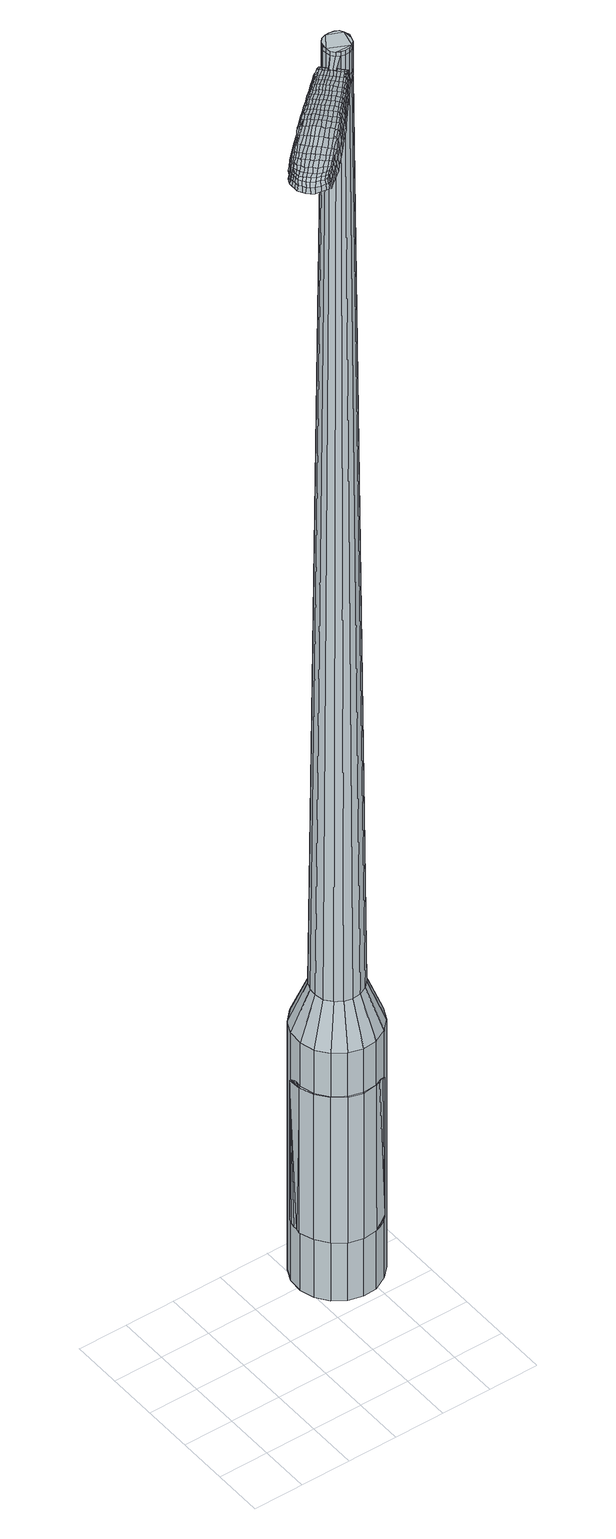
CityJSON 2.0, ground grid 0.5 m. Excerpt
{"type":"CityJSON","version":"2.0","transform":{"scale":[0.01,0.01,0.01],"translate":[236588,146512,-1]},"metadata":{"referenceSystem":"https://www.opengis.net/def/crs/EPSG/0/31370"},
"CityObjects":{
"object1":{"type":"GenericCityObject","attributes":{"cluster":516,"mean_distance_to_centroid":0.26,"new_centroid_x":236589.87,"new_centroid_y":146513.52,"mean_distance_to_camera":9.13,"H1":10.34,"H2":9.32,"Z_final":113.52,"cluster2":-1,"proj_x":236587.18,"proj_y":146510.88,"id_line":33895,"bearing_l":315.51,"distance":3.78,"orientation":"right","G_obj":225.51},"geometry":[{"type":"MultiSurface","lod":"2","boundaries":[[[0,1,2,3]],[[1,4,5,2]],[[4,6,7,5]],[[6,8,9,7]],[[8,10,11,9]],[[10,12,13,11]],[[12,14,15,13]],[[14,16,17,15]],[[16,18,19,17]],[[18,20,21,19]],[[20,22,23,21]],[[22,24,25,23]],[[24,26,27,25]],[[26,28,29,27]],[[28,30,31,29]],[[30,32,33,31]],[[32,34,35,33]],[[34,0,3,35]],[[36,37,38,39]],[[38,40,41,42]],[[41,43,42]],[[42,44,45,46]],[[45,47,46]],[[46,48,49,50]],[[49,51,50]],[[42,46,50,38]],[[50,52,39,38]],[[53,36,39]],[[2,5,7,35]],[[7,9,11,15]],[[11,13,15]],[[15,17,19,23]],[[19,21,23]],[[23,25,27,31]],[[27,29,31]],[[15,23,31,7]],[[31,33,35,7]],[[3,2,35]],[[1,0,54,55]],[[0,34,56,54]],[[34,32,57,56]],[[32,30,58,57]],[[30,28,59,58]],[[28,26,60,59]],[[26,24,61,60]],[[24,22,62,61]],[[22,20,63,62]],[[20,18,64,63]],[[18,16,65,64]],[[16,14,66,65]],[[14,12,67,66]],[[12,10,68,67]],[[10,8,69,68]],[[8,6,70,69]],[[6,4,71,70]],[[4,1,55,71]],[[55,54,72,73]],[[54,56,74,72]],[[56,57,75,74]],[[57,58,76,75]],[[58,59,77,76]],[[59,60,78,77]],[[60,61,79,78]],[[61,62,80,79]],[[62,63,81,80]],[[63,64,82,81]],[[64,65,83,82]],[[65,66,84,83]],[[66,67,85,84]],[[67,68,86,85]],[[68,69,87,86]],[[69,70,88,87]],[[70,71,89,88]],[[71,55,73,89]],[[90,91,92,93]],[[74,94,91,90]],[[75,95,94,74]],[[96,97,95,75]],[[98,99,97,96]],[[100,101,99,98]],[[79,102,101,100]],[[103,104,102,79]],[[81,105,104,103]],[[106,107,105,81]],[[83,108,107,106]],[[84,109,108,83]],[[110,111,109,84]],[[112,113,111,110]],[[114,115,113,112]],[[116,117,115,114]],[[89,118,117,116]],[[93,92,118,89]],[[119,120,121,122]],[[123,119,122,124]],[[125,123,124,126]],[[127,125,126,128]],[[129,127,128,130]],[[131,129,130,132]],[[133,131,132,134]],[[135,133,134,136]],[[137,135,136,138]],[[139,137,138,140]],[[141,139,140,142]],[[143,141,142,144]],[[145,143,144,146]],[[147,145,146,148]],[[149,147,148,150]],[[151,149,150,152]],[[73,72,90,93]],[[72,74,90]],[[76,96,75]],[[76,77,98,96]],[[77,78,100,98]],[[78,79,100]],[[80,103,79]],[[80,81,103]],[[82,106,81]],[[82,83,106]],[[85,110,84]],[[85,86,112,110]],[[86,87,114,112]],[[87,88,116,114]],[[88,89,116]],[[73,93,89]],[[153,154,92,91]],[[154,118,92]],[[155,117,118]],[[155,156,115,117]],[[156,157,113,115]],[[157,158,111,113]],[[158,109,111]],[[159,107,108]],[[159,105,107]],[[160,104,105]],[[160,102,104]],[[161,101,102]],[[161,162,99,101]],[[162,163,97,99]],[[163,95,97]],[[153,91,94]],[[39,52,151,164]],[[154,153,165,152]],[[53,39,164,120]],[[153,94,121,165]],[[36,53,120,119]],[[94,95,122,121]],[[37,36,119,123]],[[95,163,124,122]],[[38,37,123,125]],[[163,162,126,124]],[[40,38,125,127]],[[162,161,128,126]],[[41,40,127,129]],[[161,102,130,128]],[[43,41,129,131]],[[102,160,132,130]],[[42,43,131,133]],[[160,105,134,132]],[[44,42,133,135]],[[105,159,136,134]],[[45,44,135,137]],[[159,108,138,136]],[[47,45,137,139]],[[108,109,140,138]],[[46,47,139,141]],[[109,158,142,140]],[[48,46,141,143]],[[158,157,144,142]],[[49,48,143,145]],[[157,156,146,144]],[[51,49,145,147]],[[156,155,148,146]],[[50,51,147,149]],[[155,118,150,148]],[[52,50,149,151]],[[118,154,152,150]],[[151,152,166,167]],[[152,165,168,166]],[[165,121,169,168]],[[121,120,170,169]],[[120,164,171,170]],[[164,151,167,171]],[[172,173,174,175]],[[176,172,175,177]],[[172,176,178,179]],[[173,172,179,180]],[[181,182,183,184]],[[185,181,184,186]],[[181,185,187,188]],[[182,181,188,189]],[[190,191,192,193]],[[194,190,193,195]],[[190,194,196,197]],[[191,190,197,198]],[[199,200,201,202]],[[203,199,202,204]],[[199,203,205,206]],[[200,199,206,207]],[[208,209,210,211]],[[212,208,211,213]],[[208,212,214,215]],[[209,208,215,216]],[[217,218,219,220]],[[221,217,220,222]],[[217,221,223,224]],[[218,217,224,225]],[[226,227,228,229]],[[218,226,229,219]],[[226,218,225,230]],[[227,226,230,231]],[[232,233,234,235]],[[227,232,235,228]],[[232,227,231,236]],[[233,232,236,237]],[[238,176,177,239]],[[233,238,239,234]],[[238,233,237,240]],[[176,238,240,178]],[[241,242,243,244]],[[245,241,244,246]],[[241,245,247,248]],[[242,241,248,249]],[[250,251,252,253]],[[242,250,253,243]],[[250,242,249,254]],[[251,250,254,255]],[[256,257,258,259]],[[251,256,259,252]],[[256,251,255,260]],[[257,256,260,261]],[[262,263,264,265]],[[257,262,265,258]],[[262,257,261,266]],[[263,262,266,267]],[[268,173,180,269]],[[263,268,269,264]],[[268,263,267,270]],[[173,268,270,174]],[[271,272,273,274]],[[275,271,274,276]],[[271,275,277,278]],[[272,271,278,279]],[[280,281,282,283]],[[272,280,283,273]],[[280,272,279,284]],[[281,280,284,285]],[[286,287,288,289]],[[281,286,289,282]],[[286,281,285,290]],[[287,286,290,291]],[[292,185,186,293]],[[287,292,293,288]],[[292,287,291,294]],[[185,292,294,187]],[[295,296,297,298]],[[299,295,298,300]],[[295,299,301,302]],[[296,295,302,303]],[[304,305,306,307]],[[296,304,307,297]],[[304,296,303,308]],[[305,304,308,309]],[[310,311,312,313]],[[305,310,313,306]],[[310,305,309,314]],[[311,310,314,315]],[[316,317,318,319]],[[311,316,319,312]],[[316,311,315,320]],[[317,316,320,321]],[[322,182,189,323]],[[317,322,323,318]],[[322,317,321,324]],[[182,322,324,183]],[[325,211,210,326]],[[327,325,326,328]],[[325,327,329,330]],[[211,325,330,213]],[[331,327,328,332]],[[333,331,332,334]],[[331,333,335,336]],[[327,331,336,329]],[[337,333,334,338]],[[339,337,338,340]],[[337,339,341,342]],[[333,337,342,335]],[[343,339,340,344]],[[345,343,344,346]],[[343,345,347,348]],[[339,343,348,341]],[[349,345,346,350]],[[200,349,350,201]],[[349,200,207,351]],[[345,349,351,347]],[[352,353,198,197]],[[354,352,197,196]],[[352,354,355,356]],[[353,352,356,357]],[[358,359,357,356]],[[360,358,356,355]],[[358,360,361,362]],[[359,358,362,363]],[[364,365,363,362]],[[366,364,362,361]],[[364,366,367,368]],[[365,364,368,369]],[[370,371,369,368]],[[372,370,368,367]],[[370,372,205,203]],[[371,370,203,204]],[[373,374,375,376]],[[275,373,376,277]],[[373,275,276,377]],[[374,373,377,378]],[[379,194,195,380]],[[374,379,380,375]],[[379,374,378,381]],[[194,379,381,196]],[[382,383,384,385]],[[221,382,385,223]],[[382,221,222,386]],[[383,382,386,387]],[[388,389,390,391]],[[383,388,391,384]],[[388,383,387,392]],[[389,388,392,393]],[[394,191,198,395]],[[389,394,395,390]],[[394,389,393,396]],[[191,394,396,192]],[[397,398,399,400]],[[179,397,400,180]],[[397,179,178,401]],[[398,397,401,402]],[[403,404,405,406]],[[398,403,406,399]],[[403,398,402,407]],[[404,403,407,408]],[[409,202,201,410]],[[404,409,410,405]],[[409,404,408,411]],[[202,409,411,204]],[[412,413,414,415]],[[184,412,415,186]],[[412,184,183,416]],[[413,412,416,417]],[[418,206,205,419]],[[413,418,419,414]],[[418,413,417,420]],[[206,418,420,207]],[[421,422,423,424]],[[299,421,424,301]],[[421,299,300,425]],[[422,421,425,426]],[[427,212,213,428]],[[422,427,428,423]],[[427,422,426,429]],[[212,427,429,214]],[[430,431,432,433]],[[245,430,433,247]],[[430,245,246,434]],[[431,430,434,435]],[[436,437,438,439]],[[431,436,439,432]],[[436,431,435,440]],[[437,436,440,441]],[[442,209,216,443]],[[437,442,443,438]],[[442,437,441,444]],[[209,442,444,210]],[[445,446,435,434]],[[244,445,434,246]],[[445,244,243,447]],[[446,445,447,448]],[[449,450,441,440]],[[446,449,440,435]],[[449,446,448,451]],[[450,449,451,452]],[[453,326,210,444]],[[450,453,444,441]],[[453,450,452,454]],[[326,453,454,328]],[[455,456,457,458]],[[302,455,458,303]],[[455,302,301,424]],[[456,455,424,423]],[[459,330,329,460]],[[456,459,460,457]],[[459,456,423,428]],[[330,459,428,213]],[[461,462,448,447]],[[253,461,447,243]],[[461,253,252,463]],[[462,461,463,464]],[[465,466,452,451]],[[462,465,451,448]],[[465,462,464,467]],[[466,465,467,468]],[[469,332,328,454]],[[466,469,454,452]],[[469,466,468,470]],[[332,469,470,334]],[[471,472,473,474]],[[308,471,474,309]],[[471,308,303,458]],[[472,471,458,457]],[[475,336,335,476]],[[472,475,476,473]],[[475,472,457,460]],[[336,475,460,329]],[[477,478,464,463]],[[259,477,463,252]],[[477,259,258,479]],[[478,477,479,480]],[[481,482,468,467]],[[478,481,467,464]],[[481,478,480,483]],[[482,481,483,484]],[[485,338,334,470]],[[482,485,470,468]],[[485,482,484,486]],[[338,485,486,340]],[[487,488,489,490]],[[314,487,490,315]],[[487,314,309,474]],[[488,487,474,473]],[[491,342,341,492]],[[488,491,492,489]],[[491,488,473,476]],[[342,491,476,335]],[[493,494,480,479]],[[265,493,479,258]],[[493,265,264,495]],[[494,493,495,496]],[[497,498,484,483]],[[494,497,483,480]],[[497,494,496,499]],[[498,497,499,500]],[[501,344,340,486]],[[498,501,486,484]],[[501,498,500,502]],[[344,501,502,346]],[[503,504,505,506]],[[320,503,506,321]],[[503,320,315,490]],[[504,503,490,489]],[[507,348,347,508]],[[504,507,508,505]],[[507,504,489,492]],[[348,507,492,341]],[[509,510,496,495]],[[269,509,495,264]],[[509,269,180,400]],[[510,509,400,399]],[[511,512,500,499]],[[510,511,499,496]],[[511,510,399,406]],[[512,511,406,405]],[[513,350,346,502]],[[512,513,502,500]],[[513,512,405,410]],[[350,513,410,201]],[[514,515,417,416]],[[324,514,416,183]],[[514,324,321,506]],[[515,514,506,505]],[[516,351,207,420]],[[515,516,420,417]],[[516,515,505,508]],[[351,516,508,347]],[[517,518,378,377]],[[274,517,377,276]],[[517,274,273,519]],[[518,517,519,520]],[[521,354,196,381]],[[518,521,381,378]],[[521,518,520,522]],[[354,521,522,355]],[[523,524,525,526]],[[224,523,526,225]],[[523,224,223,385]],[[524,523,385,384]],[[527,528,529,530]],[[524,527,530,525]],[[527,524,384,391]],[[528,527,391,390]],[[531,353,357,532]],[[528,531,532,529]],[[531,528,390,395]],[[353,531,395,198]],[[533,534,520,519]],[[283,533,519,273]],[[533,283,282,535]],[[534,533,535,536]],[[537,360,355,522]],[[534,537,522,520]],[[537,534,536,538]],[[360,537,538,361]],[[539,540,541,542]],[[230,539,542,231]],[[539,230,225,526]],[[540,539,526,525]],[[543,544,545,546]],[[540,543,546,541]],[[543,540,525,530]],[[544,543,530,529]],[[547,359,363,548]],[[544,547,548,545]],[[547,544,529,532]],[[359,547,532,357]],[[549,550,536,535]],[[289,549,535,282]],[[549,289,288,551]],[[550,549,551,552]],[[553,366,361,538]],[[550,553,538,536]],[[553,550,552,554]],[[366,553,554,367]],[[555,556,557,558]],[[236,555,558,237]],[[555,236,231,542]],[[556,555,542,541]],[[559,560,561,562]],[[556,559,562,557]],[[559,556,541,546]],[[560,559,546,545]],[[563,365,369,564]],[[560,563,564,561]],[[563,560,545,548]],[[365,563,548,363]],[[565,566,552,551]],[[293,565,551,288]],[[565,293,186,415]],[[566,565,415,414]],[[567,372,367,554]],[[566,567,554,552]],[[567,566,414,419]],[[372,567,419,205]],[[568,569,402,401]],[[240,568,401,178]],[[568,240,237,558]],[[569,568,558,557]],[[570,571,408,407]],[[569,570,407,402]],[[570,569,557,562]],[[571,570,562,561]],[[572,371,204,411]],[[571,572,411,408]],[[572,571,561,564]],[[371,572,564,369]],[[573,574,575,576]],[[576,575,577,578]],[[579,577,575,580]],[[580,575,574,581]],[[582,583,584,585]],[[585,584,586,587]],[[588,586,584,589]],[[589,584,583,590]],[[591,592,593,594]],[[594,593,595,596]],[[597,595,593,598]],[[598,593,592,599]],[[600,601,602,603]],[[603,602,604,605]],[[606,604,602,607]],[[607,602,601,608]],[[609,610,611,612]],[[612,611,613,614]],[[615,613,611,616]],[[616,611,610,617]],[[618,619,620,621]],[[621,620,622,623]],[[624,622,620,625]],[[625,620,619,626]],[[627,628,629,630]],[[630,629,619,618]],[[626,619,629,631]],[[631,629,628,632]],[[633,634,635,636]],[[636,635,628,627]],[[632,628,635,637]],[[637,635,634,638]],[[578,577,639,640]],[[640,639,634,633]],[[638,634,639,641]],[[641,639,577,579]],[[642,643,644,645]],[[645,644,646,647]],[[648,646,644,649]],[[649,644,643,650]],[[651,652,653,654]],[[654,653,643,642]],[[650,643,653,655]],[[655,653,652,656]],[[657,658,659,660]],[[660,659,652,651]],[[656,652,659,661]],[[661,659,658,662]],[[663,664,665,666]],[[666,665,658,657]],[[662,658,665,667]],[[667,665,664,668]],[[581,574,669,670]],[[670,669,664,663]],[[668,664,669,671]],[[671,669,574,573]],[[672,673,674,675]],[[675,674,676,677]],[[678,676,674,679]],[[679,674,673,680]],[[681,682,683,684]],[[684,683,673,672]],[[680,673,683,685]],[[685,683,682,686]],[[687,688,689,690]],[[690,689,682,681]],[[686,682,689,691]],[[691,689,688,692]],[[587,586,693,694]],[[694,693,688,687]],[[692,688,693,695]],[[695,693,586,588]],[[696,697,698,699]],[[699,698,700,701]],[[702,700,698,703]],[[703,698,697,704]],[[705,706,707,708]],[[708,707,697,696]],[[704,697,707,709]],[[709,707,706,710]],[[711,712,713,714]],[[714,713,706,705]],[[710,706,713,715]],[[715,713,712,716]],[[717,718,719,720]],[[720,719,712,711]],[[716,712,719,721]],[[721,719,718,722]],[[590,583,723,724]],[[724,723,718,717]],[[722,718,723,725]],[[725,723,583,582]],[[609,612,726,727]],[[727,726,728,729]],[[730,728,726,731]],[[731,726,612,614]],[[729,728,732,733]],[[733,732,734,735]],[[736,734,732,737]],[[737,732,728,730]],[[735,734,738,739]],[[739,738,740,741]],[[742,740,738,743]],[[743,738,734,736]],[[741,740,744,745]],[[745,744,746,747]],[[748,746,744,749]],[[749,744,740,742]],[[747,746,750,751]],[[751,750,601,600]],[[608,601,750,752]],[[752,750,746,748]],[[599,753,754,598]],[[598,754,755,597]],[[756,755,754,757]],[[757,754,753,758]],[[758,759,760,757]],[[757,760,761,756]],[[762,761,760,763]],[[763,760,759,764]],[[764,765,766,763]],[[763,766,767,762]],[[768,767,766,769]],[[769,766,765,770]],[[770,771,772,769]],[[769,772,773,768]],[[606,773,772,604]],[[604,772,771,605]],[[774,775,776,777]],[[777,776,676,678]],[[677,676,776,778]],[[778,776,775,779]],[[596,595,780,781]],[[781,780,775,774]],[[779,775,780,782]],[[782,780,595,597]],[[783,784,785,786]],[[786,785,622,624]],[[623,622,785,787]],[[787,785,784,788]],[[789,790,791,792]],[[792,791,784,783]],[[788,784,791,793]],[[793,791,790,794]],[[599,592,795,796]],[[796,795,790,789]],[[794,790,795,797]],[[797,795,592,591]],[[798,799,800,801]],[[801,800,580,581]],[[579,580,800,802]],[[802,800,799,803]],[[804,805,806,807]],[[807,806,799,798]],[[803,799,806,808]],[[808,806,805,809]],[[600,603,810,811]],[[811,810,805,804]],[[809,805,810,812]],[[812,810,603,605]],[[813,814,815,816]],[[816,815,585,587]],[[582,585,815,817]],[[817,815,814,818]],[[606,607,819,820]],[[820,819,814,813]],[[818,814,819,821]],[[821,819,607,608]],[[822,823,824,825]],[[825,824,700,702]],[[701,700,824,826]],[[826,824,823,827]],[[614,613,828,829]],[[829,828,823,822]],[[827,823,828,830]],[[830,828,613,615]],[[831,832,833,834]],[[834,833,646,648]],[[647,646,833,835]],[[835,833,832,836]],[[837,838,839,840]],[[840,839,832,831]],[[836,832,839,841]],[[841,839,838,842]],[[617,610,843,844]],[[844,843,838,837]],[[842,838,843,845]],[[845,843,610,609]],[[836,846,835]],[[835,846,645,647]],[[642,645,846,847]],[[842,848,849,841]],[[841,849,846,836]],[[847,846,849,850]],[[850,849,848,851]],[[609,727,852,845]],[[845,852,848,842]],[[851,848,852,853]],[[853,852,727,729]],[[854,855,856,857]],[[857,856,703,704]],[[702,703,856,825]],[[825,856,855,822]],[[730,731,858,859]],[[859,858,855,854]],[[822,855,858,829]],[[829,858,731,614]],[[860,861,847]],[[847,861,654,642]],[[651,654,861,862]],[[861,860,862]],[[851,863,864,850]],[[850,864,860,847]],[[862,860,864,865]],[[865,864,863,866]],[[729,733,867,853]],[[853,867,863,851]],[[866,863,867,868]],[[868,867,733,735]],[[869,870,871,872]],[[872,871,709,710]],[[704,709,871,857]],[[857,871,870,854]],[[736,737,873,874]],[[874,873,870,869]],[[854,870,873,859]],[[859,873,737,730]],[[875,876,862]],[[862,876,660,651]],[[657,660,876,877]],[[877,876,875,878]],[[866,879,880,865]],[[865,880,875,862]],[[878,875,880,881]],[[881,880,879,882]],[[735,739,883,868]],[[868,883,879,866]],[[882,879,883,884]],[[884,883,739,741]],[[885,886,887,888]],[[888,887,715,716]],[[710,715,887,872]],[[872,887,886,869]],[[742,743,889,890]],[[890,889,886,885]],[[869,886,889,874]],[[874,889,743,736]],[[878,891,892,877]],[[877,892,666,657]],[[663,666,892,893]],[[893,892,891,894]],[[882,895,896,881]],[[881,896,891,878]],[[894,891,896,897]],[[897,896,895,898]],[[741,745,899,884]],[[884,899,895,882]],[[898,895,899,900]],[[900,899,745,747]],[[901,902,903,904]],[[904,903,721,722]],[[716,721,903,888]],[[888,903,902,885]],[[748,749,905,906]],[[906,905,902,901]],[[885,902,905,890]],[[890,905,749,742]],[[894,907,908,893]],[[893,908,670,663]],[[581,670,908,801]],[[801,908,907,798]],[[898,909,910,897]],[[897,910,907,894]],[[798,907,910,807]],[[807,910,909,804]],[[747,751,911,900]],[[900,911,909,898]],[[804,909,911,811]],[[811,911,751,600]],[[818,912,913,817]],[[817,913,725,582]],[[722,725,913,904]],[[904,913,912,901]],[[608,752,914,821]],[[821,914,912,818]],[[901,912,914,906]],[[906,914,752,748]],[[779,915,916,778]],[[778,916,675,677]],[[672,675,916,917]],[[917,916,915,918]],[[597,755,919,782]],[[782,919,915,779]],[[918,915,919,920]],[[920,919,755,756]],[[921,922,923,924]],[[924,923,625,626]],[[624,625,923,786]],[[786,923,922,783]],[[925,926,927,928]],[[928,927,922,921]],[[783,922,927,792]],[[792,927,926,789]],[[758,753,929,930]],[[930,929,926,925]],[[789,926,929,796]],[[796,929,753,599]],[[918,931,932,917]],[[917,932,684,672]],[[681,684,932,933]],[[933,932,931,934]],[[756,761,935,920]],[[920,935,931,918]],[[934,931,935,936]],[[936,935,761,762]],[[937,938,939,940]],[[940,939,631,632]],[[626,631,939,924]],[[924,939,938,921]],[[941,942,943,944]],[[944,943,938,937]],[[921,938,943,928]],[[928,943,942,925]],[[764,759,945,946]],[[946,945,942,941]],[[925,942,945,930]],[[930,945,759,758]],[[934,947,948,933]],[[933,948,690,681]],[[687,690,948,949]],[[949,948,947,950]],[[762,767,951,936]],[[936,951,947,934]],[[950,947,951,952]],[[952,951,767,768]],[[953,954,955,956]],[[956,955,637,638]],[[632,637,955,940]],[[940,955,954,937]],[[957,958,959,960]],[[960,959,954,953]],[[937,954,959,944]],[[944,959,958,941]],[[770,765,961,962]],[[962,961,958,957]],[[941,958,961,946]],[[946,961,765,764]],[[950,963,964,949]],[[949,964,694,687]],[[587,694,964,816]],[[816,964,963,813]],[[768,773,965,952]],[[952,965,963,950]],[[813,963,965,820]],[[820,965,773,606]],[[803,966,967,802]],[[802,967,641,579]],[[638,641,967,956]],[[956,967,966,953]],[[809,968,969,808]],[[808,969,966,803]],[[953,966,969,960]],[[960,969,968,957]],[[605,771,970,812]],[[812,970,968,809]],[[957,968,970,962]],[[962,970,771,770]],[[573,576,175,174]],[[576,578,177,175]],[[588,589,188,187]],[[589,590,189,188]],[[591,594,193,192]],[[594,596,195,193]],[[615,616,215,214]],[[616,617,216,215]],[[618,621,220,219]],[[621,623,222,220]],[[627,630,229,228]],[[630,618,219,229]],[[633,636,235,234]],[[636,627,228,235]],[[578,640,239,177]],[[640,633,234,239]],[[648,649,248,247]],[[649,650,249,248]],[[650,655,254,249]],[[655,656,255,254]],[[656,661,260,255]],[[661,662,261,260]],[[662,667,266,261]],[[667,668,267,266]],[[668,671,270,267]],[[671,573,174,270]],[[678,679,278,277]],[[679,680,279,278]],[[680,685,284,279]],[[685,686,285,284]],[[686,691,290,285]],[[691,692,291,290]],[[692,695,294,291]],[[695,588,187,294]],[[696,699,298,297]],[[699,701,300,298]],[[705,708,307,306]],[[708,696,297,307]],[[711,714,313,312]],[[714,705,306,313]],[[717,720,319,318]],[[720,711,312,319]],[[590,724,323,189]],[[724,717,318,323]],[[774,777,376,375]],[[777,678,277,376]],[[596,781,380,195]],[[781,774,375,380]],[[623,787,386,222]],[[787,788,387,386]],[[788,793,392,387]],[[793,794,393,392]],[[794,797,396,393]],[[797,591,192,396]],[[701,826,425,300]],[[826,827,426,425]],[[827,830,429,426]],[[830,615,214,429]],[[831,834,433,432]],[[834,648,247,433]],[[837,840,439,438]],[[840,831,432,439]],[[617,844,443,216]],[[844,837,438,443]],[[971,972,973,974]],[[975,976,974,973]],[[977,978,979,980]],[[981,982,983,984]],[[972,985,986,973]],[[987,975,973,986]],[[988,977,980,989]],[[990,991,982,981]],[[985,992,993,986]],[[993,994,987,986]],[[995,988,989,996]],[[997,991,990,998]],[[992,999,1000,993]],[[1000,1001,994,993]],[[1002,995,996,1003]],[[1004,997,998,1005]],[[1006,1007,1008,1009]],[[1010,1011,1007,1006]],[[1010,1012,1013,1011]],[[1012,1014,1015,1013]],[[1016,1017,1018,1019]],[[1020,1021,1017,1016]],[[1022,1023,1021,1020]],[[1024,1025,1023,1022]],[[1019,1008,1007,1016]],[[1016,1007,1011,1020]],[[1011,1013,1022,1020]],[[1013,1015,1024,1022]],[[980,979,976,975]],[[989,980,975,987]],[[994,996,989,987]],[[1001,1003,996,994]],[[981,984,978,977]],[[990,981,977,988]],[[998,990,988,995]],[[1005,998,995,1002]],[[982,1006,1009,983]],[[991,1010,1006,982]],[[1012,1010,991,997]],[[1014,1012,997,1004]],[[1026,1027,1028,1029]],[[1028,1030,1031,1032]],[[1028,1032,1033,1034]],[[1028,1034,1029]],[[1035,1026,1029,1036]],[[1037,1036,1029,1038]],[[1039,1038,1029]],[[1040,1028,1027,1041]],[[1042,1040,1041,1043]],[[1044,1042,1043,1045]],[[1046,1044,1045,1047]],[[1048,1046,1047,1049]],[[1049,1050,1051,1052]],[[1049,1052,1053,1054]],[[1049,1054,1055,1056]],[[1055,1057,1058,1059]],[[1055,1059,1060,1061]],[[1055,1061,1056]],[[1049,1056,1048]],[[1062,1063,1027,1026]],[[1064,1065,1030,1028]],[[1066,1067,1039,1029]],[[1063,1068,1041,1027]],[[1069,1064,1028,1040]],[[1068,1070,1043,1041]],[[1071,1069,1040,1042]],[[1070,1072,1045,1043]],[[1073,1071,1042,1044]],[[1072,1074,1047,1045]],[[1075,1073,1044,1046]],[[1074,1076,1049,1047]],[[1077,1075,1046,1048]],[[1076,1078,1050,1049]],[[1079,1080,1057,1055]],[[1081,1077,1048,1056]],[[1051,1050,1078,1082]],[[1052,1051,1082,1083]],[[1053,1052,1083,1084]],[[1054,1053,1084,1085]],[[1055,1054,1085,1079]],[[1086,1062,1026,1035]],[[1087,1086,1035,1036]],[[1088,1087,1036,1037]],[[1089,1088,1037,1038]],[[1067,1089,1038,1039]],[[1031,1030,1065,1090]],[[1058,1057,1080,1091]],[[1032,1031,1090,1092]],[[1033,1032,1092,1093]],[[1034,1033,1093,1094]],[[1029,1034,1094,1066]],[[1059,1058,1091,1095]],[[1060,1059,1095,1096]],[[1061,1060,1096,1097]],[[1056,1061,1097,1081]]]}]}
},
"vertices":[
[158,120,384],[149,132,384],[149,132,96],[158,120,96],[145,146,384],[145,146,96],[146,161,384],[146,161,96],[152,174,384],[152,174,96],[163,185,384],[163,185,96],[176,191,384],[176,191,96],[190,192,384],[190,192,96],[205,189,384],[205,189,96],[217,180,384],[217,180,96],[225,168,384],[225,168,96],[229,154,384],[229,154,96],[228,139,384],[228,139,96],[222,126,384],[222,126,96],[212,116,384],[212,116,96],[198,109,384],[198,109,96],[184,108,384],[184,108,96],[170,112,384],[170,112,96],[186,137,1524],[191,137,1524],[195,139,1524],[178,140,1524],[198,142,1524],[200,147,1524],[199,156,1524],[201,151,1524],[197,160,1524],[193,162,1524],[184,163,1524],[188,163,1524],[179,161,1524],[176,158,1524],[174,149,1524],[174,153,1524],[175,144,1524],[182,138,1524],[170,132,429],[164,139,429],[177,127,429],[185,125,429],[194,126,429],[202,130,429],[208,136,429],[212,144,429],[212,152,429],[210,161,429],[205,168,429],[198,173,429],[189,175,429],[180,174,429],[173,171,429],[166,164,429],[163,156,429],[162,148,429],[178,140,1483],[175,144,1483],[182,138,1483],[186,137,1483],[191,137,1483],[195,139,1483],[198,142,1483],[200,147,1483],[201,151,1483],[199,156,1483],[197,160,1483],[193,162,1483],[188,163,1483],[184,163,1483],[179,161,1483],[176,158,1483],[174,153,1483],[174,149,1483],[178,141,1483],[178,141,1485],[176,145,1485],[176,145,1483],[182,138,1485],[186,137,1485],[191,138,1483],[191,138,1485],[195,140,1483],[195,140,1485],[198,143,1483],[198,143,1485],[200,147,1485],[200,151,1483],[200,151,1485],[199,156,1485],[196,159,1483],[196,159,1485],[193,162,1485],[188,163,1485],[184,162,1483],[184,162,1485],[180,161,1483],[180,161,1485],[177,157,1483],[177,157,1485],[175,153,1483],[175,153,1485],[174,149,1485],[186,137,1519],[182,138,1519],[182,138,1493],[186,137,1493],[191,137,1519],[191,137,1493],[195,139,1519],[195,139,1493],[198,142,1519],[198,142,1493],[200,147,1519],[200,147,1493],[201,151,1519],[201,151,1493],[199,156,1519],[199,156,1493],[197,160,1519],[197,160,1493],[193,162,1519],[193,162,1493],[188,163,1519],[188,163,1493],[184,163,1519],[184,163,1493],[179,161,1519],[179,161,1493],[176,158,1519],[176,158,1493],[174,153,1519],[174,153,1493],[174,149,1519],[174,149,1493],[175,144,1519],[175,144,1493],[178,140,1485],[175,144,1485],[174,153,1485],[176,158,1485],[179,161,1485],[184,163,1485],[197,160,1485],[201,151,1485],[198,142,1485],[195,139,1485],[191,137,1485],[178,140,1519],[178,140,1493],[162,129,1513],[162,129,1518],[165,127,1513],[167,125,1513],[167,125,1518],[165,127,1518],[99,88,1519],[104,93,1518],[102,93,1509],[97,88,1510],[93,82,1519],[91,82,1510],[94,82,1526],[101,88,1525],[106,92,1525],[126,61,1519],[131,66,1518],[130,68,1525],[126,63,1525],[120,54,1519],[120,56,1526],[120,52,1510],[126,59,1510],[131,64,1509],[62,21,1519],[60,23,1519],[59,23,1513],[62,20,1513],[66,19,1519],[65,18,1513],[67,20,1524],[63,22,1524],[61,25,1524],[114,74,1530],[119,79,1529],[117,81,1529],[112,76,1530],[108,67,1531],[105,70,1531],[110,64,1530],[117,71,1530],[122,76,1529],[170,131,1512],[169,133,1512],[168,132,1517],[170,131,1517],[173,129,1512],[172,129,1517],[172,128,1506],[170,131,1506],[168,133,1506],[58,45,1519],[60,47,1519],[59,48,1512],[57,45,1512],[57,43,1518],[56,43,1512],[58,43,1522],[59,44,1523],[61,47,1524],[63,51,1519],[67,56,1519],[65,56,1512],[62,51,1512],[65,51,1524],[68,55,1525],[71,60,1519],[76,66,1519],[74,66,1511],[69,60,1511],[72,59,1526],[78,65,1526],[84,74,1519],[82,74,1510],[86,73,1526],[153,138,1513],[148,133,1513],[149,132,1518],[155,137,1517],[158,141,1512],[158,140,1516],[157,141,1506],[152,138,1507],[146,133,1507],[142,128,1514],[137,123,1515],[138,122,1520],[144,127,1519],[141,128,1507],[135,123,1507],[131,118,1515],[126,113,1516],[127,112,1522],[133,117,1521],[129,118,1508],[124,113,1508],[120,108,1517],[115,103,1517],[116,102,1524],[122,107,1523],[118,108,1508],[113,103,1509],[109,98,1518],[111,97,1524],[107,98,1509],[83,19,1519],[86,21,1519],[85,22,1524],[82,20,1523],[81,18,1518],[81,19,1522],[81,16,1512],[83,18,1512],[86,20,1512],[90,24,1519],[94,28,1519],[93,29,1525],[89,26,1524],[90,23,1512],[94,26,1512],[98,32,1519],[104,38,1519],[104,39,1526],[98,34,1526],[99,30,1511],[104,36,1511],[112,46,1519],[112,48,1526],[112,44,1510],[175,116,1513],[170,111,1513],[170,109,1507],[175,115,1507],[178,121,1512],[179,119,1506],[177,121,1516],[175,118,1517],[170,112,1518],[165,105,1514],[160,99,1515],[160,98,1507],[165,103,1507],[165,106,1519],[160,101,1520],[155,94,1515],[150,88,1516],[150,86,1508],[155,92,1508],[155,95,1521],[150,90,1522],[145,82,1517],[141,77,1517],[141,75,1509],[146,81,1508],[145,84,1523],[140,79,1524],[136,71,1518],[136,69,1509],[135,73,1524],[166,127,1519],[164,129,1519],[161,121,1520],[159,123,1520],[163,119,1520],[168,125,1519],[155,116,1522],[153,118,1522],[150,111,1523],[148,113,1523],[152,109,1523],[158,114,1521],[145,105,1524],[143,107,1524],[140,100,1525],[138,102,1525],[142,98,1525],[147,103,1524],[135,95,1526],[133,97,1526],[129,90,1527],[127,92,1527],[132,87,1527],[137,92,1526],[124,84,1528],[122,86,1528],[127,82,1528],[65,24,1527],[63,27,1527],[69,22,1526],[72,25,1527],[69,27,1528],[66,30,1528],[73,32,1529],[70,34,1529],[76,29,1528],[82,35,1530],[78,37,1530],[76,40,1530],[83,42,1531],[81,45,1531],[87,40,1530],[93,46,1531],[90,49,1531],[87,51,1531],[99,58,1531],[96,60,1531],[102,55,1531],[79,17,1518],[76,17,1519],[76,16,1513],[79,16,1513],[79,19,1523],[76,18,1523],[71,17,1519],[71,17,1513],[72,19,1524],[56,40,1518],[56,38,1518],[57,38,1523],[58,41,1523],[55,41,1513],[55,38,1513],[56,34,1519],[56,30,1519],[57,31,1524],[57,35,1523],[55,34,1513],[55,30,1513],[58,27,1519],[59,28,1524],[57,26,1513],[102,87,1528],[103,85,1528],[108,90,1528],[107,92,1527],[96,81,1528],[97,79,1529],[105,83,1529],[107,81,1530],[112,86,1529],[110,88,1528],[99,77,1529],[101,74,1530],[109,78,1530],[115,84,1529],[103,72,1531],[125,64,1528],[123,65,1529],[117,59,1529],[119,57,1528],[130,69,1527],[128,71,1528],[120,68,1529],[114,62,1530],[125,73,1528],[179,123,1512],[178,124,1512],[176,124,1517],[178,122,1517],[179,122,1506],[177,123,1506],[175,127,1512],[174,126,1517],[175,126,1506],[160,142,1512],[161,141,1512],[160,140,1506],[159,142,1506],[160,140,1517],[161,139,1517],[163,139,1512],[165,137,1512],[164,137,1506],[162,139,1506],[162,138,1517],[164,136,1517],[167,135,1512],[166,135,1506],[166,134,1517],[156,137,1519],[157,136,1519],[150,132,1520],[151,130,1520],[159,134,1519],[160,132,1519],[153,129,1520],[155,127,1520],[162,130,1519],[157,125,1520],[174,119,1519],[173,120,1519],[168,114,1520],[169,113,1520],[170,122,1519],[165,117,1520],[145,126,1521],[146,125,1521],[139,121,1522],[141,120,1522],[148,124,1521],[150,122,1521],[142,119,1522],[144,117,1523],[152,120,1522],[146,115,1523],[164,107,1521],[163,109,1521],[158,103,1522],[159,102,1522],[160,111,1521],[155,106,1522],[134,116,1523],[135,115,1523],[128,111,1524],[130,110,1524],[137,113,1523],[139,111,1524],[132,108,1525],[134,106,1525],[141,109,1524],[136,104,1525],[154,96,1523],[153,98,1523],[148,92,1524],[149,91,1524],[150,100,1524],[145,95,1525],[123,106,1525],[124,105,1525],[118,101,1526],[119,100,1526],[126,103,1526],[128,101,1526],[121,98,1527],[123,96,1527],[130,99,1526],[125,94,1527],[144,85,1525],[143,87,1525],[138,82,1526],[139,80,1526],[140,90,1526],[135,84,1527],[112,96,1527],[114,95,1527],[116,93,1527],[118,91,1528],[120,89,1528],[134,75,1527],[133,76,1527],[130,79,1528],[81,20,1525],[78,20,1525],[84,23,1526],[81,23,1526],[74,21,1526],[77,23,1527],[59,42,1525],[59,40,1525],[61,43,1526],[62,45,1525],[59,37,1525],[59,33,1526],[62,36,1527],[62,40,1526],[61,30,1526],[64,33,1527],[88,26,1526],[85,26,1527],[92,30,1527],[90,31,1528],[81,28,1528],[86,32,1529],[65,49,1526],[65,47,1527],[69,52,1528],[69,54,1527],[65,44,1527],[67,41,1528],[71,46,1529],[70,49,1528],[68,37,1528],[73,43,1530],[97,34,1528],[94,35,1529],[102,40,1528],[100,41,1529],[91,37,1529],[97,43,1530],[73,58,1528],[74,56,1528],[79,62,1529],[79,64,1528],[75,54,1529],[76,51,1530],[83,57,1530],[81,60,1530],[78,48,1530],[85,54,1531],[111,49,1529],[109,50,1529],[105,52,1530],[87,72,1528],[88,71,1529],[90,68,1530],[92,66,1530],[94,63,1531],[103,92,1509],[105,91,1518],[100,87,1518],[98,87,1509],[94,81,1519],[92,81,1510],[96,80,1525],[102,86,1525],[107,91,1525],[129,69,1525],[129,67,1518],[125,62,1518],[124,64,1525],[119,56,1519],[118,58,1525],[119,54,1510],[125,60,1509],[130,65,1509],[61,24,1513],[61,25,1519],[64,23,1519],[63,22,1513],[67,21,1519],[66,20,1513],[68,22,1524],[65,24,1524],[62,26,1524],[117,81,1528],[119,79,1528],[114,73,1529],[112,76,1529],[107,67,1529],[105,69,1529],[110,65,1529],[116,71,1529],[121,76,1528],[166,131,1516],[167,132,1512],[169,130,1512],[168,129,1516],[171,128,1512],[170,127,1516],[171,127,1506],[168,129,1506],[166,131,1506],[60,47,1512],[62,46,1519],[60,44,1518],[58,44,1512],[59,42,1518],[57,42,1512],[60,42,1522],[61,43,1523],[63,46,1523],[67,54,1512],[68,54,1519],[65,50,1519],[63,50,1512],[66,49,1524],[70,54,1525],[76,64,1511],[78,64,1519],[72,59,1519],[70,59,1511],[74,58,1525],[79,64,1526],[86,72,1519],[84,73,1510],[87,72,1526],[150,131,1518],[149,131,1513],[155,136,1513],[156,136,1517],[159,139,1512],[159,138,1515],[157,139,1506],[153,136,1506],[148,131,1507],[139,121,1520],[138,121,1514],[144,126,1514],[145,126,1519],[142,126,1507],[136,121,1507],[128,111,1522],[127,111,1516],[132,116,1515],[134,116,1521],[131,116,1508],[125,111,1508],[118,101,1523],[116,101,1517],[121,106,1516],[123,106,1522],[119,106,1508],[114,101,1508],[111,96,1517],[112,96,1524],[109,96,1509],[84,24,1523],[85,23,1519],[82,21,1518],[82,22,1523],[80,20,1518],[80,21,1522],[81,18,1512],[82,19,1512],[85,21,1512],[92,31,1525],[93,30,1519],[88,26,1519],[88,27,1524],[89,24,1512],[93,28,1512],[102,41,1526],[103,39,1519],[97,34,1519],[97,35,1525],[97,32,1511],[103,37,1511],[111,47,1519],[110,49,1526],[111,45,1510],[169,110,1507],[168,112,1513],[173,117,1513],[173,116,1506],[177,121,1512],[177,120,1506],[175,121,1515],[173,119,1517],[168,113,1518],[159,99,1507],[159,101,1514],[164,106,1514],[164,105,1507],[163,107,1519],[158,102,1520],[149,87,1508],[149,89,1516],[154,95,1515],[154,93,1508],[153,96,1521],[148,91,1522],[139,76,1508],[139,78,1517],[144,84,1516],[144,82,1508],[143,85,1522],[139,80,1523],[134,73,1517],[134,71,1509],[134,74,1524],[165,126,1518],[163,128,1518],[160,121,1519],[158,123,1519],[162,119,1519],[167,124,1518],[155,116,1520],[153,118,1520],[150,110,1521],[148,112,1521],[152,108,1521],[157,114,1520],[145,105,1523],[143,107,1523],[139,100,1524],[137,102,1524],[142,98,1524],[147,103,1523],[134,94,1525],[132,96,1525],[129,89,1526],[127,91,1526],[131,87,1526],[136,92,1525],[124,84,1527],[122,86,1527],[126,82,1527],[64,27,1526],[66,25,1526],[69,23,1525],[72,26,1526],[69,28,1526],[67,30,1526],[71,35,1528],[73,32,1528],[77,30,1527],[82,35,1528],[78,37,1529],[76,40,1529],[81,45,1530],[83,43,1530],[86,40,1529],[93,46,1530],[90,49,1530],[87,51,1530],[96,60,1530],[99,58,1530],[101,56,1530],[76,18,1513],[76,19,1518],[79,19,1518],[79,18,1512],[79,21,1523],[77,20,1523],[71,20,1519],[71,19,1513],[72,21,1523],[59,38,1523],[58,38,1518],[58,40,1518],[60,40,1523],[57,40,1512],[57,38,1512],[59,32,1523],[58,31,1519],[58,34,1519],[59,35,1523],[57,34,1513],[58,30,1513],[60,28,1519],[61,29,1524],[59,27,1513],[109,89,1527],[103,85,1527],[103,86,1527],[108,90,1526],[96,80,1527],[97,79,1528],[112,85,1528],[107,80,1528],[105,83,1528],[110,87,1527],[99,76,1528],[101,74,1529],[109,78,1529],[114,83,1528],[103,72,1529],[116,59,1528],[122,66,1527],[124,65,1527],[118,58,1527],[128,70,1526],[127,71,1527],[119,68,1528],[113,62,1528],[124,73,1527],[175,122,1516],[176,123,1512],[177,122,1512],[176,122,1516],[177,121,1506],[176,122,1506],[174,125,1512],[173,125,1516],[173,124,1506],[158,139,1506],[160,139,1512],[159,140,1512],[158,140,1506],[159,139,1516],[159,138,1516],[162,135,1506],[163,135,1512],[161,137,1512],[160,137,1506],[161,136,1516],[163,135,1516],[165,134,1512],[164,133,1506],[165,133,1516],[156,135,1518],[151,130,1519],[160,131,1518],[158,133,1518],[153,128,1519],[155,126,1519],[162,130,1518],[157,125,1519],[167,114,1519],[172,119,1518],[173,119,1518],[168,113,1519],[170,122,1518],[165,116,1519],[146,125,1520],[145,125,1520],[140,120,1521],[149,121,1520],[147,123,1520],[142,118,1521],[144,116,1521],[151,119,1520],[146,114,1521],[157,103,1521],[162,109,1520],[163,108,1520],[158,102,1521],[160,111,1520],[155,106,1521],[135,115,1522],[134,115,1522],[129,110,1523],[130,109,1523],[139,111,1522],[137,113,1522],[131,108,1523],[133,106,1524],[141,109,1523],[135,104,1524],[147,92,1523],[152,98,1522],[153,97,1522],[148,91,1523],[149,100,1522],[144,95,1523],[124,104,1524],[124,105,1524],[118,100,1525],[119,99,1525],[128,101,1525],[126,103,1524],[121,98,1525],[123,95,1526],[130,98,1525],[125,93,1526],[137,81,1525],[142,87,1524],[143,86,1524],[138,81,1525],[139,89,1524],[134,84,1525],[114,94,1526],[113,95,1526],[118,90,1527],[116,92,1526],[120,88,1527],[132,76,1526],[133,75,1526],[129,79,1526],[78,22,1524],[80,22,1524],[83,24,1525],[81,24,1525],[74,22,1525],[77,25,1525],[63,43,1525],[61,40,1524],[61,42,1524],[63,45,1525],[63,36,1526],[61,33,1525],[60,37,1524],[63,40,1525],[62,30,1525],[65,33,1526],[85,27,1526],[87,27,1526],[91,31,1526],[89,32,1527],[81,29,1526],[86,33,1527],[70,51,1527],[66,47,1526],[66,48,1526],[70,53,1526],[72,46,1528],[67,41,1527],[67,44,1526],[71,49,1527],[69,38,1527],[74,43,1528],[94,36,1527],[96,36,1527],[101,41,1527],[100,42,1528],[90,38,1528],[96,44,1529],[80,62,1528],[74,56,1527],[74,57,1527],[80,63,1527],[83,57,1529],[77,50,1529],[76,53,1528],[81,59,1528],[79,48,1529],[85,54,1530],[108,50,1528],[110,50,1528],[105,53,1529],[89,70,1528],[88,71,1528],[92,65,1529],[90,68,1529],[94,63,1530],[158,140,1508],[162,135,1508],[139,113,1509],[133,118,1509],[123,98,1510],[117,104,1510],[95,70,1512],[88,76,1512],[101,89,1511],[108,83,1511],[82,57,1513],[73,47,1514],[67,53,1514],[76,64,1513],[167,130,1508],[144,107,1509],[129,92,1510],[102,63,1512],[114,76,1511],[89,51,1513],[80,41,1514],[172,126,1508],[150,102,1509],[135,86,1510],[108,57,1512],[121,70,1511],[86,35,1514],[96,44,1513],[177,121,1508],[156,96,1509],[142,80,1510],[115,50,1512],[128,63,1511],[92,29,1514],[102,37,1513],[64,37,1514],[62,33,1514],[57,38,1514],[58,43,1514],[70,31,1514],[67,28,1514],[76,25,1514],[72,23,1514],[82,20,1514],[77,18,1514],[60,28,1515],[61,23,1515],[60,24,1515],[57,31,1515],[64,25,1515],[61,22,1515],[67,22,1515],[62,22,1515],[70,18,1515],[63,21,1515],[202,109,334],[198,108,334],[198,108,165],[211,114,171],[202,109,165],[205,111,165],[208,112,166],[209,113,167],[211,114,169],[205,111,334],[208,112,333],[209,113,332],[211,114,331],[211,114,328],[183,106,165],[183,106,334],[169,110,165],[169,110,334],[157,119,165],[157,119,334],[148,131,165],[148,131,334],[143,145,165],[143,145,334],[144,150,334],[144,154,334],[144,156,333],[144,158,332],[144,160,331],[144,160,328],[144,150,165],[144,160,171],[144,160,169],[144,158,167],[144,156,166],[144,154,165],[200,112,334],[197,110,334],[197,110,165],[200,112,165],[210,116,171],[210,116,328],[183,109,334],[183,109,165],[170,113,334],[170,113,165],[158,121,334],[158,121,165],[150,132,334],[150,132,165],[146,146,334],[146,146,165],[147,150,334],[147,160,328],[147,160,171],[147,150,165],[147,153,334],[147,156,333],[147,158,332],[147,159,331],[204,114,334],[206,115,333],[208,116,332],[209,116,331],[204,114,165],[147,159,169],[206,115,166],[208,116,167],[209,116,169],[147,158,167],[147,156,166],[147,153,165]
]}
